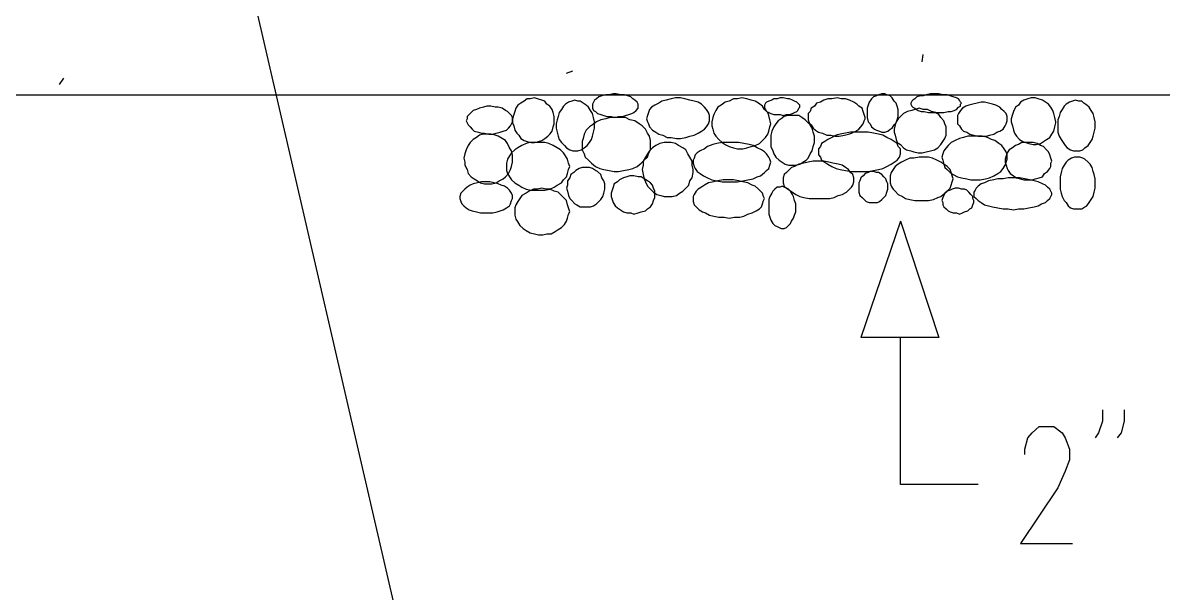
# Model space of a CAD drawing. Header units: metres. Extents: x 13 to 600, y -782 to -15.
# Drawn here: x 273.6 to 339.6, y -461.7 to -428.7 of the extents above; entities that cross this region are included whole.
import ezdxf

# ---------------------------------------------------------------- set-up
doc = ezdxf.new("R2010")
doc.units = ezdxf.units.M

msp = doc.modelspace()

# ---------------------------------------------------------------- linework, layer by layer
for p, q in [((302.04, -492.24), (283.56, -412.32)), ((325.68, -430.92), (325.74, -430.5)), ((305.1, -431.58), (305.46, -431.46)), ((275.76, -432.24), (276, -431.88)), ((224.34, -432.84), (372, -432.84)), ((307.14, -432.9), (306.96, -432.96)), ((307.38, -432.84), (307.14, -432.9)), ((307.56, -432.84), (307.38, -432.84)), ((307.8, -432.78), (307.56, -432.84)), ((307.98, -432.78), (307.8, -432.78)), ((308.22, -432.84), (307.98, -432.78)), ((308.46, -432.84), (308.22, -432.84)), ((308.64, -432.9), (308.46, -432.84)), ((308.82, -432.96), (308.64, -432.9)), ((323.04, -432.9), (322.86, -432.96)), ((323.16, -432.84), (323.04, -432.9)), ((323.34, -432.78), (323.16, -432.84)), ((323.52, -432.78), (323.34, -432.78)), ((323.64, -432.84), (323.52, -432.78)), ((323.82, -432.9), (323.64, -432.84)), ((323.94, -433.02), (323.82, -432.9)), ((325.56, -432.9), (325.38, -432.96)), ((325.74, -432.9), (325.56, -432.9)), ((325.92, -432.84), (325.74, -432.9)), ((326.16, -432.78), (325.92, -432.84)), ((326.4, -432.78), (326.16, -432.78)), ((326.64, -432.78), (326.4, -432.78)), ((326.88, -432.84), (326.64, -432.78)), ((327.12, -432.84), (326.88, -432.84)), ((327.3, -432.9), (327.12, -432.84)), ((327.48, -432.96), (327.3, -432.9)), ((300.3, -433.56), (300.06, -433.62)), ((300.48, -433.5), (300.3, -433.56)), ((300.72, -433.5), (300.48, -433.5)), ((300.96, -433.56), (300.72, -433.5)), ((301.14, -433.56), (300.96, -433.56)), ((301.38, -433.62), (301.14, -433.56)), ((302.28, -433.44), (302.16, -433.62)), ((302.46, -433.32), (302.28, -433.44)), ((302.64, -433.2), (302.46, -433.32)), ((302.82, -433.08), (302.64, -433.2)), ((303, -433.08), (302.82, -433.08)), ((303.24, -433.02), (303, -433.08)), ((303.42, -433.08), (303.24, -433.02)), ((303.66, -433.14), (303.42, -433.08)), ((303.84, -433.2), (303.66, -433.14)), ((303.96, -433.38), (303.84, -433.2)), ((304.14, -433.5), (303.96, -433.38)), ((304.26, -433.68), (304.14, -433.5)), ((304.92, -433.5), (304.8, -433.68)), ((305.04, -433.38), (304.92, -433.5)), ((305.22, -433.26), (305.04, -433.38)), ((305.4, -433.2), (305.22, -433.26)), ((305.58, -433.14), (305.4, -433.2)), ((305.76, -433.2), (305.58, -433.14)), ((305.88, -433.2), (305.76, -433.2)), ((306.06, -433.32), (305.88, -433.2)), ((306.24, -433.44), (306.06, -433.32)), ((306.36, -433.56), (306.24, -433.44)), ((306.48, -433.74), (306.36, -433.56)), ((306.66, -433.26), (306.6, -433.38)), ((306.6, -433.38), (306.6, -433.5)), ((306.6, -433.5), (306.6, -433.62)), ((306.72, -433.14), (306.66, -433.26)), ((306.84, -433.08), (306.72, -433.14)), ((306.96, -432.96), (306.84, -433.08)), ((308.94, -433.08), (308.82, -432.96)), ((309.06, -433.14), (308.94, -433.08)), ((309.18, -433.26), (309.06, -433.14)), ((309.24, -433.38), (309.18, -433.26)), ((309.24, -433.44), (309.24, -433.38)), ((309.24, -433.5), (309.24, -433.44)), ((309.24, -433.62), (309.24, -433.5)), ((310.02, -433.56), (309.9, -433.68)), ((310.2, -433.44), (310.02, -433.56)), ((310.44, -433.32), (310.2, -433.44)), ((310.62, -433.2), (310.44, -433.32)), ((310.86, -433.14), (310.62, -433.2)), ((311.16, -433.08), (310.86, -433.14)), ((311.4, -433.02), (311.16, -433.08)), ((311.7, -433.02), (311.4, -433.02)), ((311.94, -433.08), (311.7, -433.02)), ((312.24, -433.14), (311.94, -433.08)), ((312.48, -433.2), (312.24, -433.14)), ((312.72, -433.26), (312.48, -433.2)), ((312.9, -433.38), (312.72, -433.26)), ((313.08, -433.56), (312.9, -433.38)), ((313.2, -433.68), (313.08, -433.56)), ((313.86, -433.56), (313.74, -433.74)), ((314.04, -433.44), (313.86, -433.56)), ((314.28, -433.26), (314.04, -433.44)), ((314.52, -433.2), (314.28, -433.26)), ((314.76, -433.08), (314.52, -433.2)), ((315, -433.08), (314.76, -433.08)), ((315.24, -433.02), (315, -433.08)), ((315.54, -433.08), (315.24, -433.02)), ((315.78, -433.14), (315.54, -433.08)), ((316.02, -433.2), (315.78, -433.14)), ((316.2, -433.32), (316.02, -433.2)), ((316.44, -433.5), (316.2, -433.32)), ((316.56, -433.68), (316.44, -433.5)), ((316.62, -433.32), (316.56, -433.44)), ((316.56, -433.44), (316.56, -433.5)), ((316.56, -433.5), (316.56, -433.62)), ((316.68, -433.26), (316.62, -433.32)), ((316.8, -433.2), (316.68, -433.26)), ((316.98, -433.14), (316.8, -433.2)), ((317.1, -433.08), (316.98, -433.14)), ((317.28, -433.08), (317.1, -433.08)), ((317.46, -433.02), (317.28, -433.08)), ((317.64, -433.02), (317.46, -433.02)), ((317.88, -433.08), (317.64, -433.02)), ((318, -433.08), (317.88, -433.08)), ((318.18, -433.14), (318, -433.08)), ((318.3, -433.2), (318.18, -433.14)), ((318.42, -433.26), (318.3, -433.2)), ((318.54, -433.38), (318.42, -433.26)), ((318.6, -433.44), (318.54, -433.38)), ((318.54, -433.62), (318.6, -433.56)), ((318.6, -433.5), (318.6, -433.44)), ((318.6, -433.56), (318.6, -433.5)), ((319.44, -433.5), (319.26, -433.62)), ((319.56, -433.32), (319.44, -433.5)), ((319.8, -433.26), (319.56, -433.32)), ((319.98, -433.14), (319.8, -433.26)), ((320.22, -433.08), (319.98, -433.14)), ((320.46, -433.08), (320.22, -433.08)), ((320.76, -433.02), (320.46, -433.08)), ((321, -433.08), (320.76, -433.02)), ((321.24, -433.08), (321, -433.08)), ((321.48, -433.14), (321.24, -433.08)), ((321.72, -433.26), (321.48, -433.14)), ((321.9, -433.38), (321.72, -433.26)), ((322.02, -433.5), (321.9, -433.38)), ((322.2, -433.62), (322.02, -433.5)), ((322.56, -433.44), (322.5, -433.62)), ((322.62, -433.26), (322.56, -433.44)), ((322.74, -433.08), (322.62, -433.26)), ((322.86, -432.96), (322.74, -433.08)), ((324.06, -433.2), (323.94, -433.02)), ((324.18, -433.32), (324.06, -433.2)), ((324.24, -433.5), (324.18, -433.32)), ((324.3, -433.68), (324.24, -433.5)), ((325.08, -433.2), (325.02, -433.32)), ((325.02, -433.32), (325.02, -433.38)), ((325.02, -433.38), (325.08, -433.5)), ((325.14, -433.14), (325.08, -433.2)), ((325.08, -433.5), (325.14, -433.56)), ((325.26, -433.08), (325.14, -433.14)), ((325.14, -433.56), (325.26, -433.62)), ((325.38, -432.96), (325.26, -433.08)), ((327.66, -433.02), (327.48, -432.96)), ((327.78, -433.08), (327.66, -433.02)), ((327.66, -433.68), (327.78, -433.56)), ((327.84, -433.14), (327.78, -433.08)), ((327.78, -433.56), (327.9, -433.5)), ((327.9, -433.26), (327.84, -433.14)), ((327.96, -433.32), (327.9, -433.26)), ((327.9, -433.38), (327.96, -433.32)), ((327.9, -433.5), (327.9, -433.38)), ((328.2, -433.5), (328.02, -433.62)), ((328.38, -433.44), (328.2, -433.5)), ((328.62, -433.38), (328.38, -433.44)), ((328.86, -433.32), (328.62, -433.38)), ((329.1, -433.26), (328.86, -433.32)), ((329.28, -433.26), (329.1, -433.26)), ((329.52, -433.32), (329.28, -433.26)), ((329.76, -433.38), (329.52, -433.32)), ((329.94, -433.44), (329.76, -433.38)), ((330.18, -433.56), (329.94, -433.44)), ((330.3, -433.68), (330.18, -433.56)), ((331.08, -433.56), (330.96, -433.8)), ((331.26, -433.44), (331.08, -433.56)), ((331.38, -433.26), (331.26, -433.44)), ((331.56, -433.14), (331.38, -433.26)), ((331.8, -433.08), (331.56, -433.14)), ((331.98, -433.02), (331.8, -433.08)), ((332.22, -433.02), (331.98, -433.02)), ((332.4, -433.08), (332.22, -433.02)), ((332.64, -433.14), (332.4, -433.08)), ((332.82, -433.26), (332.64, -433.14)), ((333, -433.38), (332.82, -433.26)), ((333.12, -433.56), (333, -433.38)), ((333.24, -433.74), (333.12, -433.56)), ((333.9, -433.5), (333.78, -433.68)), ((334.02, -433.38), (333.9, -433.5)), ((334.2, -433.26), (334.02, -433.38)), ((334.38, -433.2), (334.2, -433.26)), ((334.56, -433.14), (334.38, -433.2)), ((334.74, -433.2), (334.56, -433.14)), ((334.92, -433.2), (334.74, -433.2)), ((335.04, -433.32), (334.92, -433.2)), ((335.22, -433.44), (335.04, -433.32)), ((335.34, -433.56), (335.22, -433.44)), ((335.46, -433.74), (335.34, -433.56)), ((299.34, -434.22), (299.28, -434.34)), ((299.46, -433.98), (299.34, -434.1)), ((299.34, -434.1), (299.34, -434.22)), ((299.58, -433.86), (299.46, -433.98)), ((299.7, -433.74), (299.58, -433.86)), ((299.88, -433.68), (299.7, -433.74)), ((300.06, -433.62), (299.88, -433.68)), ((301.56, -433.74), (301.38, -433.62)), ((301.68, -433.8), (301.56, -433.74)), ((301.8, -433.92), (301.68, -433.8)), ((301.92, -434.04), (301.8, -433.92)), ((301.98, -434.16), (301.92, -434.04)), ((302.04, -433.98), (301.98, -434.22)), ((301.98, -434.34), (301.98, -434.16)), ((301.98, -434.22), (301.98, -434.46)), ((302.1, -433.8), (302.04, -433.98)), ((302.16, -433.62), (302.1, -433.8)), ((304.32, -433.86), (304.26, -433.68)), ((304.38, -434.1), (304.32, -433.86)), ((304.38, -434.34), (304.38, -434.1)), ((304.62, -434.1), (304.56, -434.28)), ((304.68, -433.86), (304.62, -434.1)), ((304.8, -433.68), (304.68, -433.86)), ((306.6, -433.92), (306.48, -433.74)), ((306.6, -433.62), (306.66, -433.74)), ((306.66, -434.16), (306.6, -433.92)), ((306.66, -433.74), (306.78, -433.8)), ((306.72, -434.4), (306.66, -434.16)), ((306.78, -433.8), (306.9, -433.92)), ((306.9, -433.92), (307.08, -433.98)), ((307.08, -433.98), (307.26, -434.04)), ((307.38, -434.22), (307.08, -434.28)), ((307.26, -434.04), (307.44, -434.1)), ((307.62, -434.16), (307.38, -434.22)), ((307.44, -434.1), (307.68, -434.1)), ((307.92, -434.16), (307.62, -434.16)), ((307.68, -434.1), (307.86, -434.16)), ((307.86, -434.16), (308.1, -434.1)), ((308.22, -434.16), (307.92, -434.16)), ((308.1, -434.1), (308.34, -434.1)), ((308.52, -434.16), (308.22, -434.16)), ((308.34, -434.1), (308.52, -434.04)), ((308.52, -434.04), (308.7, -433.98)), ((308.76, -434.28), (308.52, -434.16)), ((308.7, -433.98), (308.88, -433.92)), ((308.88, -433.92), (309, -433.86)), ((309, -433.86), (309.12, -433.74)), ((309.12, -433.74), (309.24, -433.62)), ((309.78, -434.04), (309.72, -434.22)), ((309.72, -434.22), (309.78, -434.4)), ((309.84, -433.86), (309.78, -434.04)), ((309.9, -433.68), (309.84, -433.86)), ((313.32, -433.86), (313.2, -433.68)), ((313.38, -434.04), (313.32, -433.86)), ((313.38, -434.22), (313.38, -434.04)), ((313.38, -434.34), (313.38, -434.22)), ((313.56, -434.16), (313.5, -434.4)), ((313.62, -433.98), (313.56, -434.16)), ((313.74, -433.74), (313.62, -433.98)), ((316.56, -433.62), (316.62, -433.68)), ((316.74, -433.86), (316.56, -433.68)), ((316.62, -433.68), (316.68, -433.8)), ((316.68, -433.8), (316.8, -433.86)), ((316.8, -434.04), (316.74, -433.86)), ((316.8, -433.86), (316.92, -433.92)), ((316.86, -434.28), (316.8, -434.04)), ((316.92, -433.92), (317.1, -433.98)), ((317.1, -433.98), (317.28, -433.98)), ((317.28, -433.98), (317.46, -433.98)), ((317.52, -434.22), (317.34, -434.34)), ((317.46, -433.98), (317.64, -434.04)), ((317.7, -434.1), (317.52, -434.22)), ((317.64, -434.04), (317.82, -433.98)), ((317.88, -434.04), (317.7, -434.1)), ((317.82, -433.98), (318, -433.98)), ((318.12, -434.04), (317.88, -434.04)), ((318, -433.98), (318.18, -433.92)), ((318.3, -434.04), (318.12, -434.04)), ((318.18, -433.92), (318.3, -433.86)), ((318.3, -433.86), (318.42, -433.8)), ((318.54, -434.04), (318.3, -434.04)), ((318.42, -433.8), (318.48, -433.74)), ((318.48, -433.74), (318.54, -433.62)), ((318.72, -434.16), (318.54, -434.04)), ((318.9, -434.28), (318.72, -434.16)), ((319.2, -433.8), (319.08, -433.92)), ((319.08, -433.92), (319.08, -434.1)), ((319.08, -434.1), (319.08, -434.28)), ((319.26, -433.62), (319.2, -433.8)), ((322.26, -433.8), (322.2, -433.62)), ((322.32, -433.98), (322.26, -433.8)), ((322.38, -434.16), (322.32, -433.98)), ((322.32, -434.34), (322.38, -434.22)), ((322.38, -434.22), (322.38, -434.16)), ((322.5, -433.62), (322.5, -433.8)), ((322.5, -433.8), (322.5, -433.98)), ((322.5, -433.98), (322.5, -434.16)), ((322.5, -434.16), (322.56, -434.4)), ((324.3, -434.22), (324.18, -434.4)), ((324.24, -434.28), (324.3, -434.1)), ((324.3, -433.92), (324.3, -433.68)), ((324.3, -434.1), (324.3, -433.92)), ((324.48, -434.04), (324.3, -434.22)), ((324.6, -433.92), (324.48, -434.04)), ((324.84, -433.8), (324.6, -433.92)), ((325.08, -433.74), (324.84, -433.8)), ((325.26, -433.68), (325.08, -433.74)), ((325.5, -433.62), (325.26, -433.68)), ((325.26, -433.62), (325.44, -433.74)), ((325.44, -433.74), (325.62, -433.8)), ((325.74, -433.68), (325.5, -433.62)), ((325.62, -433.8), (325.8, -433.8)), ((325.98, -433.68), (325.74, -433.68)), ((325.8, -433.8), (326.04, -433.86)), ((326.22, -433.8), (325.98, -433.68)), ((326.04, -433.86), (326.22, -433.86)), ((326.46, -433.86), (326.22, -433.8)), ((326.22, -433.86), (326.46, -433.86)), ((326.64, -433.98), (326.46, -433.86)), ((326.46, -433.86), (326.7, -433.86)), ((326.76, -434.16), (326.64, -433.98)), ((326.7, -433.86), (326.94, -433.86)), ((326.94, -434.34), (326.76, -434.16)), ((326.94, -433.86), (327.18, -433.8)), ((327.18, -433.8), (327.36, -433.8)), ((327.36, -433.8), (327.54, -433.74)), ((327.54, -433.74), (327.66, -433.68)), ((327.78, -433.92), (327.72, -434.04)), ((327.72, -434.04), (327.72, -434.22)), ((327.72, -434.22), (327.72, -434.34)), ((327.9, -433.74), (327.78, -433.92)), ((328.02, -433.62), (327.9, -433.74)), ((330.42, -433.8), (330.3, -433.68)), ((330.54, -433.92), (330.42, -433.8)), ((330.6, -434.1), (330.54, -433.92)), ((330.6, -434.28), (330.6, -434.1)), ((330.9, -433.98), (330.84, -434.22)), ((330.84, -434.22), (330.84, -434.4)), ((330.96, -433.8), (330.9, -433.98)), ((333.3, -433.92), (333.24, -433.74)), ((333.36, -434.16), (333.3, -433.92)), ((333.42, -434.4), (333.36, -434.16)), ((333.6, -434.1), (333.54, -434.28)), ((333.66, -433.86), (333.6, -434.1)), ((333.78, -433.68), (333.66, -433.86)), ((335.58, -433.92), (335.46, -433.74)), ((335.64, -434.16), (335.58, -433.92)), ((335.7, -434.4), (335.64, -434.16)), ((299.28, -434.34), (299.34, -434.46)), ((299.34, -434.46), (299.4, -434.58)), ((299.4, -434.58), (299.52, -434.7)), ((299.52, -434.7), (299.64, -434.82)), ((299.64, -434.82), (299.76, -434.94)), ((301.44, -434.94), (301.62, -434.88)), ((301.62, -434.88), (301.74, -434.76)), ((301.74, -434.76), (301.86, -434.64)), ((301.86, -434.64), (301.92, -434.52)), ((301.92, -434.52), (301.98, -434.4)), ((301.98, -434.4), (301.98, -434.34)), ((301.98, -434.46), (302.04, -434.64)), ((302.04, -434.64), (302.1, -434.88)), ((302.1, -434.88), (302.22, -435.06)), ((304.26, -434.94), (304.32, -434.7)), ((304.32, -434.7), (304.38, -434.52)), ((304.38, -434.52), (304.38, -434.34)), ((304.56, -434.28), (304.5, -434.52)), ((304.5, -434.52), (304.5, -434.76)), ((304.5, -434.76), (304.56, -435)), ((306.24, -434.88), (306.12, -435.12)), ((306.42, -434.7), (306.24, -434.88)), ((306.6, -434.58), (306.42, -434.7)), ((306.84, -434.4), (306.6, -434.58)), ((306.66, -435), (306.72, -434.76)), ((306.72, -434.64), (306.72, -434.4)), ((306.72, -434.76), (306.72, -434.64)), ((307.08, -434.28), (306.84, -434.4)), ((309.06, -434.34), (308.76, -434.28)), ((309.3, -434.52), (309.06, -434.34)), ((309.48, -434.64), (309.3, -434.52)), ((309.66, -434.82), (309.48, -434.64)), ((309.78, -435.06), (309.66, -434.82)), ((309.78, -434.4), (309.84, -434.52)), ((309.84, -434.52), (309.9, -434.7)), ((309.9, -434.7), (310.08, -434.88)), ((310.08, -434.88), (310.26, -435)), ((312.9, -434.94), (313.08, -434.82)), ((313.08, -434.82), (313.2, -434.7)), ((313.2, -434.7), (313.32, -434.52)), ((313.32, -434.52), (313.38, -434.34)), ((313.5, -434.4), (313.5, -434.64)), ((313.5, -434.64), (313.56, -434.82)), ((313.56, -434.82), (313.62, -435.06)), ((316.8, -434.94), (316.86, -434.7)), ((316.92, -434.52), (316.86, -434.28)), ((316.86, -434.7), (316.92, -434.52)), ((317.1, -434.7), (316.98, -434.94)), ((317.22, -434.52), (317.1, -434.7)), ((317.34, -434.34), (317.22, -434.52)), ((319.02, -434.4), (318.9, -434.28)), ((319.2, -434.58), (319.02, -434.4)), ((319.08, -434.28), (319.14, -434.46)), ((319.14, -434.46), (319.26, -434.58)), ((319.32, -434.76), (319.2, -434.58)), ((319.26, -434.58), (319.38, -434.76)), ((319.38, -435), (319.32, -434.76)), ((319.38, -434.76), (319.5, -434.88)), ((319.5, -434.88), (319.68, -435)), ((321.84, -434.94), (322.02, -434.82)), ((322.02, -434.82), (322.14, -434.7)), ((322.14, -434.7), (322.26, -434.52)), ((322.26, -434.52), (322.32, -434.34)), ((322.56, -434.4), (322.68, -434.52)), ((322.68, -434.52), (322.74, -434.7)), ((322.74, -434.7), (322.92, -434.82)), ((322.92, -434.82), (323.04, -434.88)), ((323.04, -434.88), (323.22, -434.94)), ((323.7, -434.94), (323.82, -434.82)), ((323.82, -434.82), (323.94, -434.76)), ((323.94, -434.76), (324.06, -434.58)), ((324.06, -434.58), (324.18, -434.46)), ((324.12, -434.58), (324.06, -434.82)), ((324.06, -434.82), (324.06, -435)), ((324.18, -434.4), (324.12, -434.58)), ((324.18, -434.46), (324.24, -434.28)), ((327, -434.52), (326.94, -434.34)), ((327.06, -434.7), (327, -434.52)), ((327.06, -434.94), (327.06, -434.7)), ((327.72, -434.34), (327.72, -434.52)), ((327.72, -434.52), (327.84, -434.64)), ((327.84, -434.64), (327.96, -434.82)), ((327.96, -434.82), (328.08, -434.94)), ((330.18, -434.94), (330.36, -434.82)), ((330.36, -434.82), (330.48, -434.64)), ((330.48, -434.64), (330.54, -434.52)), ((330.54, -434.52), (330.6, -434.34)), ((330.6, -434.34), (330.6, -434.28)), ((330.84, -434.4), (330.9, -434.64)), ((330.9, -434.64), (330.96, -434.88)), ((330.96, -434.88), (331.02, -435.06)), ((333.3, -434.94), (333.36, -434.7)), ((333.36, -434.7), (333.42, -434.46)), ((333.42, -434.46), (333.42, -434.4)), ((333.54, -434.28), (333.54, -434.52)), ((333.54, -434.52), (333.54, -434.76)), ((333.54, -434.76), (333.54, -435)), ((335.64, -435), (335.7, -434.76)), ((335.7, -434.64), (335.7, -434.4)), ((335.7, -434.76), (335.7, -434.64)), ((299.7, -435.42), (299.52, -435.6)), ((299.88, -435.3), (299.7, -435.42)), ((299.76, -434.94), (300, -435)), ((300.06, -435.18), (299.88, -435.3)), ((300, -435), (300.18, -435.06)), ((300.3, -435.12), (300.06, -435.18)), ((300.18, -435.06), (300.36, -435.06)), ((300.48, -435.12), (300.3, -435.12)), ((300.36, -435.06), (300.6, -435.12)), ((300.72, -435.12), (300.48, -435.12)), ((300.6, -435.12), (300.84, -435.12)), ((300.96, -435.18), (300.72, -435.12)), ((300.84, -435.12), (301.02, -435.06)), ((301.14, -435.24), (300.96, -435.18)), ((301.02, -435.06), (301.26, -435)), ((301.38, -435.36), (301.14, -435.24)), ((301.26, -435), (301.44, -434.94)), ((301.56, -435.48), (301.38, -435.36)), ((301.68, -435.66), (301.56, -435.48)), ((302.22, -435.06), (302.34, -435.18)), ((302.34, -435.18), (302.46, -435.36)), ((302.46, -435.36), (302.64, -435.48)), ((302.64, -435.48), (302.82, -435.54)), ((302.82, -435.54), (303.06, -435.6)), ((303.24, -435.6), (303.48, -435.54)), ((303.48, -435.54), (303.66, -435.48)), ((303.66, -435.48), (303.84, -435.36)), ((303.84, -435.36), (304.02, -435.24)), ((304.02, -435.24), (304.14, -435.12)), ((304.14, -435.12), (304.26, -434.94)), ((304.56, -435), (304.62, -435.24)), ((304.62, -435.24), (304.68, -435.42)), ((304.68, -435.42), (304.8, -435.6)), ((306.06, -435.36), (306, -435.54)), ((306, -435.54), (306, -435.78)), ((306.12, -435.12), (306.06, -435.36)), ((306.42, -435.6), (306.54, -435.42)), ((306.54, -435.42), (306.6, -435.24)), ((306.6, -435.24), (306.66, -435)), ((309.9, -435.24), (309.78, -435.06)), ((309.96, -435.48), (309.9, -435.24)), ((309.96, -435.72), (309.96, -435.48)), ((310.26, -435), (310.44, -435.12)), ((310.44, -435.12), (310.68, -435.18)), ((310.68, -435.18), (310.92, -435.3)), ((310.92, -435.3), (311.16, -435.3)), ((311.16, -435.3), (311.46, -435.36)), ((311.46, -435.36), (311.7, -435.36)), ((311.7, -435.36), (312, -435.3)), ((312, -435.3), (312.24, -435.24)), ((312.24, -435.24), (312.48, -435.18)), ((312.48, -435.18), (312.72, -435.06)), ((312.72, -435.06), (312.9, -434.94)), ((313.62, -435.06), (313.74, -435.24)), ((313.74, -435.24), (313.92, -435.42)), ((313.92, -435.42), (314.1, -435.6)), ((316.26, -435.66), (316.44, -435.48)), ((316.44, -435.48), (316.62, -435.3)), ((316.62, -435.3), (316.74, -435.12)), ((316.74, -435.12), (316.8, -434.94)), ((316.98, -434.94), (316.92, -435.18)), ((316.92, -435.18), (316.92, -435.36)), ((316.92, -435.36), (316.92, -435.6)), ((319.44, -435.24), (319.38, -435)), ((319.44, -435.48), (319.44, -435.24)), ((319.44, -435.6), (319.44, -435.48)), ((319.68, -435), (319.92, -435.06)), ((320.04, -435.54), (319.86, -435.66)), ((319.92, -435.06), (320.16, -435.18)), ((320.22, -435.42), (320.04, -435.54)), ((320.16, -435.18), (320.4, -435.18)), ((320.46, -435.3), (320.22, -435.42)), ((320.4, -435.18), (320.64, -435.24)), ((320.7, -435.18), (320.46, -435.3)), ((320.64, -435.24), (320.88, -435.24)), ((320.94, -435.12), (320.7, -435.18)), ((320.88, -435.24), (321.18, -435.18)), ((321.24, -435.06), (320.94, -435.12)), ((321.18, -435.18), (321.42, -435.12)), ((321.54, -435), (321.24, -435.06)), ((321.42, -435.12), (321.6, -435.06)), ((321.9, -435), (321.54, -435)), ((321.6, -435.06), (321.84, -434.94)), ((322.2, -435), (321.9, -435)), ((322.56, -435), (322.2, -435)), ((322.86, -435.06), (322.56, -435)), ((323.16, -435.12), (322.86, -435.06)), ((323.4, -435.18), (323.16, -435.12)), ((323.22, -434.94), (323.34, -435)), ((323.34, -435), (323.52, -435)), ((323.64, -435.3), (323.4, -435.18)), ((323.52, -435), (323.7, -434.94)), ((323.88, -435.42), (323.64, -435.3)), ((324.06, -435.54), (323.88, -435.42)), ((324.06, -435), (324.12, -435.18)), ((324.24, -435.66), (324.06, -435.54)), ((324.12, -435.18), (324.18, -435.42)), ((324.18, -435.42), (324.24, -435.6)), ((326.76, -435.72), (326.88, -435.54)), ((326.88, -435.54), (327, -435.36)), ((327, -435.36), (327.06, -435.18)), ((327.06, -435), (327.06, -434.94)), ((327.06, -435.18), (327.06, -435)), ((327.6, -435.48), (327.36, -435.6)), ((327.84, -435.36), (327.6, -435.48)), ((328.08, -435.3), (327.84, -435.36)), ((328.08, -434.94), (328.26, -435)), ((328.32, -435.24), (328.08, -435.3)), ((328.26, -435), (328.44, -435.12)), ((328.62, -435.24), (328.32, -435.24)), ((328.44, -435.12), (328.68, -435.18)), ((328.92, -435.24), (328.62, -435.24)), ((328.68, -435.18), (328.92, -435.24)), ((329.16, -435.24), (328.92, -435.24)), ((328.92, -435.24), (329.16, -435.24)), ((329.46, -435.3), (329.16, -435.24)), ((329.16, -435.24), (329.4, -435.24)), ((329.4, -435.24), (329.58, -435.18)), ((329.7, -435.42), (329.46, -435.3)), ((329.58, -435.18), (329.82, -435.12)), ((329.88, -435.48), (329.7, -435.42)), ((329.82, -435.12), (330, -435)), ((330.12, -435.66), (329.88, -435.48)), ((330, -435), (330.18, -434.94)), ((331.02, -435.06), (331.14, -435.24)), ((331.14, -435.24), (331.32, -435.42)), ((331.32, -435.42), (331.5, -435.54)), ((331.5, -435.54), (331.68, -435.6)), ((332.52, -435.66), (332.7, -435.54)), ((332.7, -435.54), (332.88, -435.42)), ((332.88, -435.42), (333.06, -435.3)), ((333.06, -435.3), (333.18, -435.12)), ((333.18, -435.12), (333.3, -434.94)), ((333.54, -435), (333.6, -435.24)), ((333.6, -435.24), (333.72, -435.42)), ((333.72, -435.42), (333.84, -435.6)), ((335.4, -435.6), (335.52, -435.42)), ((335.52, -435.42), (335.58, -435.24)), ((335.58, -435.24), (335.64, -435)), ((299.28, -436.02), (299.22, -436.26)), ((299.4, -435.78), (299.28, -436.02)), ((299.52, -435.6), (299.4, -435.78)), ((301.8, -435.9), (301.68, -435.66)), ((301.92, -436.08), (301.8, -435.9)), ((301.92, -436.2), (301.8, -436.38)), ((302.1, -436.02), (301.92, -436.2)), ((301.98, -436.32), (301.92, -436.08)), ((302.28, -435.9), (302.1, -436.02)), ((302.52, -435.78), (302.28, -435.9)), ((302.76, -435.66), (302.52, -435.78)), ((303, -435.6), (302.76, -435.66)), ((303.3, -435.6), (303, -435.6)), ((303.06, -435.6), (303.24, -435.6)), ((303.54, -435.6), (303.3, -435.6)), ((303.84, -435.6), (303.54, -435.6)), ((304.08, -435.66), (303.84, -435.6)), ((304.32, -435.78), (304.08, -435.66)), ((304.56, -435.9), (304.32, -435.78)), ((304.74, -436.02), (304.56, -435.9)), ((304.92, -436.2), (304.74, -436.02)), ((304.8, -435.6), (304.98, -435.78)), ((305.04, -436.38), (304.92, -436.2)), ((304.98, -435.78), (305.1, -435.9)), ((305.1, -435.9), (305.28, -436.02)), ((305.28, -436.02), (305.46, -436.08)), ((305.46, -436.08), (305.64, -436.08)), ((305.64, -436.08), (305.76, -436.08)), ((305.76, -436.08), (305.94, -436.02)), ((305.94, -436.02), (306.12, -435.9)), ((306, -435.78), (306, -436.02)), ((306, -436.02), (306.12, -436.26)), ((306.12, -435.9), (306.3, -435.78)), ((306.3, -435.78), (306.42, -435.6)), ((309.9, -436.08), (309.78, -436.26)), ((309.84, -436.26), (309.96, -436.02)), ((310.08, -435.9), (309.9, -436.08)), ((309.96, -435.78), (309.96, -435.72)), ((309.96, -436.02), (309.96, -435.78)), ((310.26, -435.78), (310.08, -435.9)), ((310.5, -435.66), (310.26, -435.78)), ((310.74, -435.6), (310.5, -435.66)), ((310.92, -435.6), (310.74, -435.6)), ((311.16, -435.6), (310.92, -435.6)), ((311.4, -435.66), (311.16, -435.6)), ((311.58, -435.78), (311.4, -435.66)), ((311.82, -435.9), (311.58, -435.78)), ((312, -436.02), (311.82, -435.9)), ((312.12, -436.26), (312, -436.02)), ((312.66, -436.2), (312.54, -436.32)), ((312.84, -436.08), (312.66, -436.2)), ((313.08, -435.96), (312.84, -436.08)), ((313.26, -435.84), (313.08, -435.96)), ((313.56, -435.72), (313.26, -435.84)), ((313.8, -435.66), (313.56, -435.72)), ((314.1, -435.6), (313.8, -435.66)), ((314.46, -435.6), (314.1, -435.6)), ((314.1, -435.6), (314.28, -435.72)), ((314.28, -435.72), (314.52, -435.84)), ((314.76, -435.6), (314.46, -435.6)), ((314.52, -435.84), (314.76, -435.9)), ((315.06, -435.6), (314.76, -435.6)), ((314.76, -435.9), (315, -435.96)), ((315, -435.96), (315.3, -435.96)), ((315.36, -435.66), (315.06, -435.6)), ((315.3, -435.96), (315.54, -435.9)), ((315.66, -435.72), (315.36, -435.66)), ((315.54, -435.9), (315.78, -435.84)), ((315.9, -435.78), (315.66, -435.72)), ((315.78, -435.84), (316.02, -435.78)), ((316.14, -435.9), (315.9, -435.78)), ((316.02, -435.78), (316.26, -435.66)), ((316.38, -436.02), (316.14, -435.9)), ((316.56, -436.14), (316.38, -436.02)), ((316.68, -436.26), (316.56, -436.14)), ((316.92, -435.6), (316.92, -435.84)), ((316.92, -435.84), (317.04, -436.08)), ((317.04, -436.08), (317.1, -436.26)), ((319.2, -436.26), (319.32, -436.08)), ((319.32, -436.08), (319.38, -435.84)), ((319.38, -435.84), (319.44, -435.6)), ((319.8, -435.84), (319.68, -435.96)), ((319.68, -435.96), (319.68, -436.14)), ((319.68, -436.14), (319.68, -436.32)), ((319.86, -435.66), (319.8, -435.84)), ((324.24, -435.6), (324.42, -435.72)), ((324.3, -435.84), (324.24, -435.66)), ((324.42, -435.96), (324.3, -435.84)), ((324.42, -435.72), (324.6, -435.9)), ((324.42, -436.14), (324.42, -435.96)), ((324.42, -436.26), (324.42, -436.14)), ((324.6, -435.9), (324.78, -436.02)), ((324.78, -436.02), (325.02, -436.08)), ((325.02, -436.08), (325.2, -436.14)), ((325.2, -436.14), (325.44, -436.2)), ((325.44, -436.2), (325.68, -436.2)), ((325.68, -436.2), (325.92, -436.14)), ((325.92, -436.14), (326.16, -436.08)), ((326.16, -436.08), (326.4, -436.02)), ((326.4, -436.02), (326.58, -435.9)), ((326.58, -435.9), (326.76, -435.72)), ((326.94, -436.08), (326.88, -436.26)), ((327.06, -435.9), (326.94, -436.08)), ((327.18, -435.78), (327.06, -435.9)), ((327.36, -435.6), (327.18, -435.78)), ((330.3, -435.78), (330.12, -435.66)), ((330.42, -435.96), (330.3, -435.78)), ((330.54, -436.14), (330.42, -435.96)), ((330.6, -436.32), (330.54, -436.14)), ((330.6, -436.2), (330.54, -436.38)), ((330.72, -436.02), (330.6, -436.2)), ((330.9, -435.9), (330.72, -436.02)), ((331.08, -435.78), (330.9, -435.9)), ((331.26, -435.72), (331.08, -435.78)), ((331.44, -435.6), (331.26, -435.72)), ((331.68, -435.6), (331.44, -435.6)), ((331.68, -435.6), (331.86, -435.66)), ((331.92, -435.6), (331.68, -435.6)), ((331.86, -435.66), (332.1, -435.72)), ((332.1, -435.6), (331.92, -435.6)), ((332.34, -435.66), (332.1, -435.6)), ((332.1, -435.72), (332.28, -435.72)), ((332.28, -435.72), (332.52, -435.66)), ((332.52, -435.78), (332.34, -435.66)), ((332.7, -435.84), (332.52, -435.78)), ((332.88, -436.02), (332.7, -435.84)), ((333, -436.14), (332.88, -436.02)), ((333.06, -436.32), (333, -436.14)), ((333.84, -435.6), (333.96, -435.78)), ((333.96, -435.78), (334.08, -435.9)), ((334.08, -435.9), (334.26, -436.02)), ((334.26, -436.02), (334.44, -436.08)), ((334.44, -436.08), (334.62, -436.08)), ((334.62, -436.08), (334.8, -436.08)), ((334.8, -436.08), (334.98, -436.02)), ((334.98, -436.02), (335.1, -435.9)), ((335.1, -435.9), (335.28, -435.78)), ((335.28, -435.78), (335.4, -435.6)), ((299.22, -436.26), (299.16, -436.5)), ((299.16, -436.5), (299.22, -436.74)), ((299.22, -436.74), (299.22, -436.92)), ((301.68, -436.56), (301.62, -436.8)), ((301.62, -436.8), (301.62, -436.98)), ((301.8, -436.38), (301.68, -436.56)), ((301.92, -436.98), (301.98, -436.74)), ((301.98, -436.56), (301.98, -436.32)), ((301.98, -436.74), (301.98, -436.56)), ((305.16, -436.56), (305.04, -436.38)), ((305.22, -436.8), (305.16, -436.56)), ((305.28, -436.98), (305.22, -436.8)), ((306.12, -436.26), (306.18, -436.44)), ((306.18, -436.44), (306.36, -436.62)), ((306.36, -436.62), (306.54, -436.8)), ((306.54, -436.8), (306.78, -436.98)), ((309.18, -436.98), (309.42, -436.8)), ((309.42, -436.8), (309.6, -436.62)), ((309.66, -436.44), (309.54, -436.68)), ((309.54, -436.68), (309.54, -436.92)), ((309.6, -436.62), (309.78, -436.44)), ((309.78, -436.26), (309.66, -436.44)), ((309.78, -436.44), (309.84, -436.26)), ((312.24, -436.44), (312.12, -436.26)), ((312.36, -436.68), (312.24, -436.44)), ((312.36, -436.92), (312.36, -436.68)), ((312.48, -436.5), (312.42, -436.62)), ((312.42, -436.62), (312.42, -436.8)), ((312.42, -436.8), (312.48, -436.98)), ((312.54, -436.32), (312.48, -436.5)), ((316.8, -436.44), (316.68, -436.26)), ((316.86, -436.56), (316.8, -436.44)), ((316.92, -436.74), (316.86, -436.56)), ((316.86, -436.92), (316.92, -436.74)), ((317.1, -436.26), (317.22, -436.44)), ((317.22, -436.44), (317.4, -436.62)), ((317.4, -436.62), (317.58, -436.74)), ((317.58, -436.74), (317.76, -436.86)), ((317.76, -436.86), (317.94, -436.92)), ((318.54, -436.86), (318.3, -436.98)), ((318.36, -436.92), (318.6, -436.86)), ((318.84, -436.8), (318.54, -436.86)), ((318.6, -436.86), (318.78, -436.74)), ((318.78, -436.74), (318.96, -436.62)), ((319.08, -436.74), (318.84, -436.8)), ((318.96, -436.62), (319.08, -436.5)), ((319.08, -436.5), (319.2, -436.26)), ((319.38, -436.68), (319.08, -436.74)), ((319.68, -436.68), (319.38, -436.68)), ((319.68, -436.32), (319.8, -436.44)), ((319.98, -436.68), (319.68, -436.68)), ((319.8, -436.44), (319.86, -436.62)), ((319.86, -436.62), (320.04, -436.74)), ((320.28, -436.74), (319.98, -436.68)), ((320.04, -436.74), (320.22, -436.86)), ((320.22, -436.86), (320.46, -436.98)), ((320.52, -436.8), (320.28, -436.74)), ((320.82, -436.86), (320.52, -436.8)), ((321.06, -436.92), (320.82, -436.86)), ((323.64, -436.98), (323.88, -436.86)), ((323.88, -436.86), (324.06, -436.74)), ((324.06, -436.74), (324.24, -436.62)), ((324.3, -436.86), (324.12, -436.98)), ((324.24, -436.62), (324.36, -436.44)), ((324.48, -436.74), (324.3, -436.86)), ((324.36, -436.44), (324.42, -436.26)), ((324.72, -436.62), (324.48, -436.74)), ((324.96, -436.5), (324.72, -436.62)), ((325.2, -436.5), (324.96, -436.5)), ((325.5, -436.44), (325.2, -436.5)), ((325.74, -436.44), (325.5, -436.44)), ((326.04, -436.44), (325.74, -436.44)), ((326.28, -436.5), (326.04, -436.44)), ((326.52, -436.62), (326.28, -436.5)), ((326.76, -436.74), (326.52, -436.62)), ((326.94, -436.86), (326.76, -436.74)), ((326.88, -436.26), (326.82, -436.44)), ((326.82, -436.44), (326.88, -436.62)), ((326.88, -436.62), (326.94, -436.86)), ((326.94, -436.86), (327, -437.04)), ((327.12, -436.98), (326.94, -436.86)), ((330.54, -436.38), (330.48, -436.56)), ((330.48, -436.56), (330.48, -436.74)), ((330.48, -436.92), (330.54, -436.74)), ((330.48, -436.74), (330.54, -436.92)), ((330.54, -436.74), (330.6, -436.56)), ((330.6, -436.5), (330.6, -436.32)), ((330.6, -436.56), (330.6, -436.5)), ((333.12, -436.5), (333.06, -436.32)), ((333.18, -436.68), (333.12, -436.5)), ((333.12, -436.8), (333.18, -436.68)), ((333.12, -436.98), (333.12, -436.8)), ((334.02, -436.74), (333.9, -436.92)), ((334.14, -436.62), (334.02, -436.74)), ((334.32, -436.5), (334.14, -436.62)), ((334.5, -436.44), (334.32, -436.5)), ((334.62, -436.44), (334.5, -436.44)), ((334.8, -436.44), (334.62, -436.44)), ((334.98, -436.5), (334.8, -436.44)), ((335.1, -436.56), (334.98, -436.5)), ((335.28, -436.74), (335.1, -436.56)), ((335.4, -436.86), (335.28, -436.74)), ((335.52, -437.04), (335.4, -436.86)), ((299.22, -436.92), (299.34, -437.16)), ((299.34, -437.16), (299.4, -437.4)), ((299.4, -437.4), (299.58, -437.58)), ((301.56, -437.58), (301.74, -437.4)), ((301.62, -436.98), (301.62, -437.22)), ((301.62, -437.22), (301.68, -437.4)), ((301.68, -437.4), (301.8, -437.58)), ((301.74, -437.4), (301.86, -437.16)), ((301.86, -437.16), (301.92, -436.98)), ((305.1, -437.58), (305.16, -437.4)), ((305.16, -437.4), (305.22, -437.16)), ((305.22, -437.16), (305.28, -436.98)), ((305.34, -437.46), (305.28, -437.64)), ((305.52, -437.34), (305.34, -437.46)), ((305.64, -437.22), (305.52, -437.34)), ((305.82, -437.1), (305.64, -437.22)), ((306, -437.04), (305.82, -437.1)), ((306.18, -437.04), (306, -437.04)), ((306.42, -437.04), (306.18, -437.04)), ((306.6, -437.1), (306.42, -437.04)), ((306.78, -437.22), (306.6, -437.1)), ((306.78, -436.98), (307.02, -437.1)), ((306.9, -437.28), (306.78, -437.22)), ((307.08, -437.46), (306.9, -437.28)), ((307.02, -437.1), (307.26, -437.16)), ((307.14, -437.64), (307.08, -437.46)), ((307.26, -437.16), (307.56, -437.22)), ((307.56, -437.22), (307.86, -437.28)), ((307.86, -437.28), (308.1, -437.28)), ((308.1, -437.28), (308.4, -437.22)), ((308.4, -437.22), (308.7, -437.16)), ((308.76, -437.52), (308.58, -437.58)), ((308.7, -437.16), (308.94, -437.1)), ((309, -437.52), (308.76, -437.52)), ((308.94, -437.1), (309.18, -436.98)), ((309.24, -437.58), (309, -437.52)), ((309.54, -436.92), (309.48, -437.16)), ((309.48, -437.16), (309.54, -437.46)), ((309.54, -437.46), (309.6, -437.7)), ((312.42, -437.16), (312.36, -436.92)), ((312.36, -437.64), (312.42, -437.34)), ((312.42, -437.34), (312.42, -437.16)), ((312.48, -436.98), (312.54, -437.1)), ((312.54, -437.1), (312.66, -437.28)), ((312.66, -437.28), (312.84, -437.4)), ((312.84, -437.4), (313.02, -437.52)), ((313.02, -437.52), (313.26, -437.64)), ((316.14, -437.58), (316.32, -437.52)), ((316.32, -437.52), (316.56, -437.34)), ((316.56, -437.34), (316.68, -437.22)), ((316.68, -437.22), (316.8, -437.1)), ((316.8, -437.1), (316.86, -436.92)), ((317.7, -437.46), (317.64, -437.64)), ((317.82, -437.34), (317.7, -437.46)), ((317.94, -437.22), (317.82, -437.34)), ((317.94, -436.92), (318.18, -436.92)), ((318.12, -437.04), (317.94, -437.22)), ((318.3, -436.98), (318.12, -437.04)), ((318.18, -436.92), (318.36, -436.92)), ((320.46, -436.98), (320.7, -437.1)), ((320.7, -437.1), (320.94, -437.16)), ((320.94, -437.16), (321.24, -437.22)), ((321.24, -437.04), (321.06, -436.92)), ((321.42, -437.16), (321.24, -437.04)), ((321.24, -437.22), (321.6, -437.28)), ((321.54, -437.34), (321.42, -437.16)), ((321.66, -437.46), (321.54, -437.34)), ((321.6, -437.28), (321.9, -437.28)), ((321.72, -437.64), (321.66, -437.46)), ((321.9, -437.28), (322.2, -437.28)), ((322.26, -437.52), (322.14, -437.64)), ((322.2, -437.28), (322.56, -437.28)), ((322.38, -437.4), (322.26, -437.52)), ((322.56, -437.34), (322.38, -437.4)), ((322.56, -437.28), (322.86, -437.22)), ((322.68, -437.28), (322.56, -437.34)), ((322.86, -437.28), (322.68, -437.28)), ((322.86, -437.22), (323.16, -437.16)), ((323.04, -437.34), (322.86, -437.28)), ((323.16, -437.34), (323.04, -437.34)), ((323.16, -437.16), (323.4, -437.1)), ((323.34, -437.46), (323.16, -437.34)), ((323.46, -437.58), (323.34, -437.46)), ((323.4, -437.1), (323.64, -436.98)), ((323.88, -437.34), (323.82, -437.52)), ((323.82, -437.52), (323.82, -437.7)), ((324, -437.16), (323.88, -437.34)), ((324.12, -436.98), (324, -437.16)), ((327, -437.04), (327.12, -437.16)), ((327.3, -437.16), (327.12, -436.98)), ((327.12, -437.16), (327.3, -437.34)), ((327.36, -437.34), (327.3, -437.16)), ((327.3, -437.34), (327.48, -437.46)), ((327.42, -437.52), (327.36, -437.34)), ((327.48, -437.7), (327.42, -437.52)), ((327.48, -437.46), (327.72, -437.58)), ((329.58, -437.64), (329.82, -437.52)), ((329.82, -437.52), (330.06, -437.4)), ((330.06, -437.4), (330.24, -437.28)), ((330.24, -437.28), (330.36, -437.1)), ((330.36, -437.1), (330.48, -436.92)), ((330.54, -436.92), (330.6, -437.1)), ((330.6, -437.1), (330.66, -437.22)), ((330.66, -437.22), (330.78, -437.4)), ((330.78, -437.4), (330.96, -437.52)), ((330.96, -437.52), (331.14, -437.64)), ((332.64, -437.58), (332.76, -437.4)), ((332.76, -437.4), (332.94, -437.28)), ((332.94, -437.28), (333.06, -437.1)), ((333.06, -437.1), (333.12, -436.98)), ((333.72, -437.34), (333.66, -437.58)), ((333.78, -437.1), (333.72, -437.34)), ((333.9, -436.92), (333.78, -437.1)), ((335.58, -437.28), (335.52, -437.04)), ((335.64, -437.46), (335.58, -437.28)), ((335.7, -437.7), (335.64, -437.46)), ((299.34, -438.18), (299.22, -438.3)), ((299.52, -438.06), (299.34, -438.18)), ((299.7, -438), (299.52, -438.06)), ((299.58, -437.58), (299.76, -437.7)), ((299.94, -437.94), (299.7, -438)), ((299.76, -437.7), (299.94, -437.82)), ((299.94, -437.82), (300.12, -437.94)), ((300.18, -437.88), (299.94, -437.94)), ((300.12, -437.94), (300.36, -438)), ((300.42, -437.88), (300.18, -437.88)), ((300.36, -438), (300.6, -438)), ((300.66, -437.88), (300.42, -437.88)), ((300.6, -438), (300.78, -438)), ((300.9, -437.94), (300.66, -437.88)), ((300.78, -438), (301.02, -437.94)), ((301.14, -438), (300.9, -437.94)), ((301.02, -437.94), (301.2, -437.82)), ((301.32, -438.06), (301.14, -438)), ((301.2, -437.82), (301.44, -437.7)), ((301.5, -438.12), (301.32, -438.06)), ((301.44, -437.7), (301.56, -437.58)), ((301.68, -438.24), (301.5, -438.12)), ((301.8, -437.58), (301.92, -437.76)), ((301.92, -437.76), (302.1, -437.94)), ((302.1, -437.94), (302.34, -438.06)), ((302.34, -438.06), (302.52, -438.18)), ((302.52, -438.18), (302.76, -438.3)), ((304.14, -438.3), (304.38, -438.18)), ((304.38, -438.18), (304.56, -438.06)), ((304.56, -438.06), (304.8, -437.94)), ((304.8, -437.94), (304.92, -437.76)), ((304.92, -437.76), (305.1, -437.58)), ((305.16, -438.06), (305.1, -438.24)), ((305.28, -437.64), (305.16, -437.82)), ((305.16, -437.82), (305.16, -438.06)), ((307.26, -437.82), (307.14, -437.64)), ((307.32, -438), (307.26, -437.82)), ((307.32, -438.18), (307.32, -438)), ((307.32, -438.3), (307.32, -438.18)), ((307.8, -438.18), (307.74, -438.36)), ((307.86, -438), (307.8, -438.18)), ((308.04, -437.88), (307.86, -438)), ((308.16, -437.76), (308.04, -437.88)), ((308.4, -437.64), (308.16, -437.76)), ((308.58, -437.58), (308.4, -437.64)), ((309.42, -437.58), (309.24, -437.58)), ((309.6, -437.7), (309.42, -437.58)), ((309.6, -437.7), (309.66, -437.88)), ((309.78, -437.82), (309.6, -437.7)), ((309.66, -437.88), (309.78, -438.12)), ((309.96, -437.94), (309.78, -437.82)), ((309.78, -438.12), (309.96, -438.3)), ((310.08, -438.06), (309.96, -437.94)), ((310.14, -438.24), (310.08, -438.06)), ((312, -438.24), (312.18, -438.06)), ((312.18, -438.06), (312.24, -437.82)), ((312.24, -437.82), (312.36, -437.64)), ((312.9, -438.18), (312.72, -438.3)), ((313.08, -438.06), (312.9, -438.18)), ((313.32, -437.94), (313.08, -438.06)), ((313.26, -437.64), (313.5, -437.76)), ((313.62, -437.88), (313.32, -437.94)), ((313.5, -437.76), (313.8, -437.82)), ((313.86, -437.82), (313.62, -437.88)), ((313.8, -437.82), (314.1, -437.88)), ((314.16, -437.76), (313.86, -437.82)), ((314.1, -437.88), (314.4, -437.88)), ((314.46, -437.76), (314.16, -437.76)), ((314.4, -437.88), (314.7, -437.88)), ((314.76, -437.76), (314.46, -437.76)), ((314.7, -437.88), (315, -437.88)), ((315.06, -437.82), (314.76, -437.76)), ((315, -437.88), (315.3, -437.82)), ((315.3, -437.88), (315.06, -437.82)), ((315.3, -437.82), (315.6, -437.76)), ((315.6, -437.94), (315.3, -437.88)), ((315.6, -437.76), (315.9, -437.7)), ((315.84, -438.06), (315.6, -437.94)), ((316.02, -438.12), (315.84, -438.06)), ((315.9, -437.7), (316.14, -437.58)), ((316.2, -438.3), (316.02, -438.12)), ((317.28, -438.18), (317.16, -438.3)), ((317.46, -438.18), (317.28, -438.18)), ((317.58, -438.12), (317.46, -438.18)), ((317.7, -438.18), (317.58, -438.12)), ((317.64, -437.64), (317.64, -437.76)), ((317.64, -437.76), (317.64, -437.94)), ((317.64, -437.94), (317.7, -438.12)), ((317.7, -438.12), (317.82, -438.24)), ((317.82, -438.24), (317.7, -438.18)), ((321.42, -438.36), (321.6, -438.18)), ((321.6, -438.18), (321.66, -438.06)), ((321.66, -438.06), (321.72, -437.88)), ((321.72, -437.76), (321.72, -437.64)), ((321.72, -437.88), (321.72, -437.76)), ((322.08, -437.82), (322.02, -437.94)), ((322.02, -437.94), (322.02, -438.12)), ((322.02, -438.12), (322.02, -438.3)), ((322.14, -437.64), (322.08, -437.82)), ((323.58, -437.7), (323.46, -437.58)), ((323.64, -437.88), (323.58, -437.7)), ((323.7, -438), (323.64, -437.88)), ((323.7, -438.18), (323.7, -438)), ((323.7, -438.3), (323.7, -438.18)), ((323.82, -437.7), (323.82, -437.94)), ((323.82, -437.94), (323.88, -438.12)), ((323.88, -438.12), (324, -438.3)), ((327.3, -438.24), (327.36, -438.06)), ((327.36, -438.06), (327.42, -437.88)), ((327.42, -437.88), (327.48, -437.7)), ((327.72, -437.58), (327.96, -437.64)), ((327.96, -437.64), (328.26, -437.7)), ((328.26, -437.7), (328.5, -437.76)), ((328.5, -437.76), (328.8, -437.76)), ((328.8, -437.76), (329.04, -437.76)), ((328.92, -438.12), (328.8, -438.24)), ((329.1, -438), (328.92, -438.12)), ((329.04, -437.76), (329.34, -437.7)), ((329.28, -437.94), (329.1, -438)), ((329.52, -437.82), (329.28, -437.94)), ((329.34, -437.7), (329.58, -437.64)), ((329.82, -437.76), (329.52, -437.82)), ((330.06, -437.7), (329.82, -437.76)), ((330.36, -437.7), (330.06, -437.7)), ((330.66, -437.64), (330.36, -437.7)), ((331.02, -437.64), (330.66, -437.64)), ((331.32, -437.64), (331.02, -437.64)), ((331.14, -437.64), (331.38, -437.7)), ((331.62, -437.7), (331.32, -437.64)), ((331.38, -437.7), (331.56, -437.76)), ((331.56, -437.76), (331.8, -437.76)), ((331.92, -437.76), (331.62, -437.7)), ((331.8, -437.76), (332.04, -437.76)), ((332.16, -437.82), (331.92, -437.76)), ((332.04, -437.76), (332.22, -437.7)), ((332.4, -437.88), (332.16, -437.82)), ((332.22, -437.7), (332.46, -437.64)), ((332.64, -438), (332.4, -437.88)), ((332.46, -437.64), (332.64, -437.58)), ((332.82, -438.06), (332.64, -438)), ((332.94, -438.18), (332.82, -438.06)), ((333.06, -438.3), (332.94, -438.18)), ((333.66, -437.58), (333.66, -437.82)), ((333.66, -437.82), (333.66, -438.06)), ((333.66, -438.06), (333.66, -438.3)), ((335.7, -437.94), (335.7, -437.7)), ((335.7, -438), (335.7, -437.94)), ((335.7, -438.24), (335.7, -438)), ((298.98, -438.54), (298.92, -438.72)), ((298.92, -438.72), (298.92, -438.84)), ((298.92, -438.84), (298.98, -439.02)), ((299.1, -438.42), (298.98, -438.54)), ((299.22, -438.3), (299.1, -438.42)), ((301.8, -438.36), (301.68, -438.24)), ((301.92, -438.54), (301.8, -438.36)), ((301.98, -438.66), (301.92, -438.54)), ((301.92, -438.96), (301.98, -438.84)), ((301.98, -438.78), (301.98, -438.66)), ((301.98, -438.84), (301.98, -438.78)), ((302.4, -438.84), (302.28, -439.02)), ((302.52, -438.66), (302.4, -438.84)), ((302.76, -438.54), (302.52, -438.66)), ((302.76, -438.3), (303.06, -438.36)), ((302.94, -438.42), (302.76, -438.54)), ((303.18, -438.3), (302.94, -438.42)), ((303.06, -438.36), (303.3, -438.36)), ((303.42, -438.3), (303.18, -438.3)), ((303.3, -438.36), (303.6, -438.36)), ((303.66, -438.24), (303.42, -438.3)), ((303.6, -438.36), (303.84, -438.36)), ((303.9, -438.3), (303.66, -438.24)), ((303.84, -438.36), (304.14, -438.3)), ((304.14, -438.3), (303.9, -438.3)), ((304.38, -438.42), (304.14, -438.3)), ((304.62, -438.48), (304.38, -438.42)), ((304.8, -438.66), (304.62, -438.48)), ((304.92, -438.78), (304.8, -438.66)), ((305.1, -438.96), (304.92, -438.78)), ((305.1, -438.24), (305.16, -438.42)), ((305.16, -438.42), (305.22, -438.66)), ((305.22, -438.66), (305.28, -438.84)), ((305.28, -438.84), (305.4, -438.96)), ((307.08, -438.9), (307.2, -438.72)), ((307.2, -438.72), (307.26, -438.54)), ((307.26, -438.54), (307.32, -438.3)), ((307.74, -438.36), (307.68, -438.54)), ((307.68, -438.54), (307.68, -438.72)), ((307.68, -438.72), (307.74, -438.9)), ((309.96, -438.3), (310.14, -438.48)), ((310.2, -438.42), (310.14, -438.24)), ((310.14, -438.48), (310.32, -438.6)), ((310.14, -438.96), (310.2, -438.78)), ((310.2, -438.6), (310.2, -438.42)), ((310.2, -438.78), (310.2, -438.6)), ((310.32, -438.6), (310.56, -438.66)), ((310.56, -438.66), (310.74, -438.72)), ((310.74, -438.72), (310.98, -438.72)), ((310.98, -438.72), (311.22, -438.72)), ((311.22, -438.72), (311.46, -438.66)), ((311.46, -438.66), (311.64, -438.54)), ((311.64, -438.54), (311.82, -438.42)), ((311.82, -438.42), (312, -438.24)), ((312.48, -438.6), (312.42, -438.72)), ((312.42, -438.72), (312.42, -438.9)), ((312.6, -438.42), (312.48, -438.6)), ((312.72, -438.3), (312.6, -438.42)), ((316.32, -438.42), (316.2, -438.3)), ((316.44, -438.54), (316.32, -438.42)), ((316.5, -438.72), (316.44, -438.54)), ((316.56, -438.84), (316.5, -438.72)), ((316.5, -438.96), (316.56, -438.84)), ((316.86, -438.72), (316.8, -438.9)), ((316.98, -438.54), (316.86, -438.72)), ((317.04, -438.42), (316.98, -438.54)), ((317.16, -438.3), (317.04, -438.42)), ((317.82, -438.24), (318, -438.36)), ((317.94, -438.3), (317.82, -438.24)), ((318.06, -438.42), (317.94, -438.3)), ((318, -438.36), (318.18, -438.48)), ((318.18, -438.6), (318.06, -438.42)), ((318.18, -438.48), (318.36, -438.6)), ((318.24, -438.72), (318.18, -438.6)), ((318.3, -438.96), (318.24, -438.72)), ((318.36, -438.6), (318.6, -438.72)), ((318.6, -438.72), (318.84, -438.78)), ((318.84, -438.78), (319.14, -438.84)), ((319.14, -438.84), (319.44, -438.84)), ((319.44, -438.84), (319.74, -438.84)), ((319.74, -438.84), (320.04, -438.84)), ((320.04, -438.84), (320.34, -438.84)), ((320.34, -438.84), (320.58, -438.78)), ((320.58, -438.78), (320.82, -438.66)), ((320.82, -438.66), (321.06, -438.6)), ((321.06, -438.6), (321.3, -438.48)), ((321.3, -438.48), (321.42, -438.36)), ((322.02, -438.3), (322.02, -438.48)), ((322.02, -438.48), (322.08, -438.66)), ((322.08, -438.66), (322.2, -438.78)), ((322.2, -438.78), (322.32, -438.9)), ((323.34, -438.9), (323.46, -438.78)), ((323.46, -438.78), (323.58, -438.66)), ((323.58, -438.66), (323.64, -438.48)), ((323.64, -438.48), (323.7, -438.3)), ((324, -438.3), (324.12, -438.42)), ((324.12, -438.42), (324.3, -438.6)), ((324.3, -438.6), (324.54, -438.72)), ((324.54, -438.72), (324.72, -438.84)), ((324.72, -438.84), (324.96, -438.9)), ((326.34, -438.9), (326.58, -438.78)), ((326.58, -438.78), (326.76, -438.72)), ((326.76, -438.72), (327, -438.54)), ((326.88, -438.78), (326.82, -438.96)), ((326.94, -438.66), (326.88, -438.78)), ((327, -438.54), (326.94, -438.66)), ((327, -438.54), (327.12, -438.42)), ((327.12, -438.42), (327, -438.54)), ((327.12, -438.42), (327.3, -438.24)), ((327.3, -438.36), (327.12, -438.42)), ((327.42, -438.3), (327.3, -438.36)), ((327.6, -438.24), (327.42, -438.3)), ((327.78, -438.24), (327.6, -438.24)), ((327.96, -438.3), (327.78, -438.24)), ((328.14, -438.3), (327.96, -438.3)), ((328.26, -438.36), (328.14, -438.3)), ((328.38, -438.48), (328.26, -438.36)), ((328.5, -438.6), (328.38, -438.48)), ((328.62, -438.72), (328.5, -438.6)), ((328.62, -438.84), (328.62, -438.72)), ((328.68, -438.96), (328.62, -438.84)), ((328.74, -438.36), (328.68, -438.48)), ((328.68, -438.48), (328.68, -438.6)), ((328.68, -438.6), (328.68, -438.72)), ((328.68, -438.72), (328.8, -438.84)), ((328.8, -438.24), (328.74, -438.36)), ((328.8, -438.84), (328.92, -438.96)), ((332.94, -438.96), (333.06, -438.84)), ((333.12, -438.42), (333.06, -438.3)), ((333.06, -438.84), (333.12, -438.72)), ((333.18, -438.54), (333.12, -438.42)), ((333.12, -438.72), (333.18, -438.6)), ((333.18, -438.6), (333.18, -438.54)), ((333.66, -438.3), (333.72, -438.54)), ((333.72, -438.54), (333.78, -438.72)), ((333.78, -438.72), (333.9, -438.96)), ((335.46, -438.9), (335.58, -438.72)), ((335.58, -438.72), (335.64, -438.48)), ((335.64, -438.48), (335.7, -438.24)), ((298.98, -439.02), (299.04, -439.14)), ((299.04, -439.14), (299.16, -439.26)), ((299.16, -439.26), (299.28, -439.38)), ((299.28, -439.38), (299.46, -439.5)), ((299.46, -439.5), (299.64, -439.56)), ((301.26, -439.56), (301.44, -439.5)), ((301.44, -439.5), (301.62, -439.38)), ((301.62, -439.38), (301.8, -439.26)), ((301.8, -439.26), (301.86, -439.14)), ((301.86, -439.14), (301.92, -438.96)), ((302.16, -439.2), (302.1, -439.38)), ((302.1, -439.38), (302.1, -439.62)), ((302.28, -439.02), (302.16, -439.2)), ((305.16, -439.2), (305.1, -438.96)), ((305.22, -439.38), (305.16, -439.2)), ((305.28, -439.62), (305.22, -439.38)), ((305.4, -438.96), (305.58, -439.14)), ((305.58, -439.14), (305.7, -439.2)), ((305.7, -439.2), (305.88, -439.32)), ((305.88, -439.32), (306.06, -439.32)), ((306.06, -439.32), (306.3, -439.32)), ((306.3, -439.32), (306.48, -439.32)), ((306.48, -439.32), (306.66, -439.26)), ((306.66, -439.26), (306.84, -439.14)), ((306.84, -439.14), (306.96, -439.02)), ((306.96, -439.02), (307.08, -438.9)), ((307.74, -438.9), (307.8, -439.08)), ((307.8, -439.08), (307.92, -439.26)), ((307.92, -439.26), (308.04, -439.38)), ((308.04, -439.38), (308.22, -439.5)), ((308.22, -439.5), (308.4, -439.62)), ((309.66, -439.56), (309.78, -439.44)), ((309.78, -439.44), (309.96, -439.32)), ((309.96, -439.32), (310.08, -439.14)), ((310.08, -439.14), (310.14, -438.96)), ((312.42, -438.9), (312.42, -439.02)), ((312.42, -439.02), (312.48, -439.2)), ((312.48, -439.2), (312.6, -439.32)), ((312.6, -439.32), (312.78, -439.5)), ((312.78, -439.5), (312.96, -439.62)), ((316.08, -439.56), (316.26, -439.44)), ((316.26, -439.44), (316.38, -439.32)), ((316.38, -439.32), (316.44, -439.14)), ((316.44, -439.14), (316.5, -438.96)), ((316.8, -438.9), (316.8, -439.14)), ((316.8, -439.14), (316.8, -439.32)), ((316.8, -439.32), (316.8, -439.56)), ((318.36, -439.14), (318.3, -438.96)), ((318.36, -439.32), (318.36, -439.14)), ((318.36, -439.38), (318.36, -439.32)), ((318.36, -439.62), (318.36, -439.38)), ((322.32, -438.9), (322.44, -439.02)), ((322.44, -439.02), (322.62, -439.08)), ((322.62, -439.08), (322.74, -439.08)), ((322.74, -439.08), (322.92, -439.08)), ((322.92, -439.08), (323.1, -439.08)), ((323.1, -439.08), (323.22, -439.02)), ((323.22, -439.02), (323.34, -438.9)), ((324.96, -438.9), (325.26, -438.96)), ((325.26, -438.96), (325.5, -438.96)), ((325.5, -438.96), (325.8, -438.96)), ((325.8, -438.96), (326.04, -438.96)), ((326.04, -438.96), (326.34, -438.9)), ((326.82, -438.96), (326.88, -439.08)), ((326.88, -439.08), (326.88, -439.2)), ((326.88, -439.2), (326.94, -439.32)), ((326.94, -439.32), (327.06, -439.44)), ((327.06, -439.44), (327.18, -439.56)), ((328.32, -439.56), (328.44, -439.44)), ((328.44, -439.44), (328.56, -439.38)), ((328.56, -439.38), (328.62, -439.2)), ((328.62, -439.2), (328.68, -439.08)), ((328.68, -439.08), (328.68, -438.96)), ((328.92, -438.96), (329.1, -439.08)), ((329.1, -439.08), (329.28, -439.2)), ((329.28, -439.2), (329.52, -439.26)), ((329.52, -439.26), (329.76, -439.32)), ((329.76, -439.32), (330.06, -439.38)), ((330.06, -439.38), (330.36, -439.44)), ((330.36, -439.44), (330.66, -439.44)), ((330.66, -439.44), (330.96, -439.5)), ((330.96, -439.5), (331.26, -439.44)), ((331.26, -439.44), (331.56, -439.44)), ((331.56, -439.44), (331.86, -439.38)), ((331.86, -439.38), (332.16, -439.32)), ((332.16, -439.32), (332.4, -439.26)), ((332.4, -439.26), (332.58, -439.14)), ((332.58, -439.14), (332.82, -439.08)), ((332.82, -439.08), (332.94, -438.96)), ((333.9, -438.96), (334.02, -439.08)), ((334.02, -439.08), (334.14, -439.26)), ((334.14, -439.26), (334.26, -439.38)), ((334.26, -439.38), (334.44, -439.44)), ((334.44, -439.44), (334.62, -439.44)), ((334.62, -439.44), (334.74, -439.44)), ((334.74, -439.44), (334.92, -439.44)), ((334.92, -439.44), (335.1, -439.32)), ((335.1, -439.32), (335.22, -439.26)), ((335.22, -439.26), (335.34, -439.08)), ((335.34, -439.08), (335.46, -438.9)), ((299.64, -439.56), (299.88, -439.62)), ((299.88, -439.62), (300.12, -439.68)), ((300.12, -439.68), (300.36, -439.68)), ((300.36, -439.68), (300.6, -439.68)), ((300.6, -439.68), (300.84, -439.68)), ((300.84, -439.68), (301.08, -439.62)), ((301.08, -439.62), (301.26, -439.56)), ((302.1, -439.62), (302.1, -439.8)), ((302.1, -439.8), (302.16, -440.04)), ((302.16, -440.04), (302.28, -440.22)), ((304.98, -440.34), (305.1, -440.16)), ((305.1, -440.16), (305.16, -439.98)), ((305.16, -439.98), (305.22, -439.74)), ((305.22, -439.74), (305.28, -439.62)), ((308.4, -439.62), (308.58, -439.68)), ((308.58, -439.68), (308.82, -439.68)), ((308.82, -439.68), (309, -439.74)), ((309, -439.74), (309.24, -439.68)), ((309.24, -439.68), (309.42, -439.62)), ((309.42, -439.62), (309.66, -439.56)), ((312.96, -439.62), (313.14, -439.68)), ((313.14, -439.68), (313.38, -439.8)), ((313.38, -439.8), (313.62, -439.86)), ((313.62, -439.86), (313.92, -439.92)), ((313.92, -439.92), (314.22, -439.92)), ((314.22, -439.92), (314.52, -439.98)), ((314.52, -439.98), (314.82, -439.92)), ((314.82, -439.92), (315.12, -439.92)), ((315.12, -439.92), (315.36, -439.86)), ((315.36, -439.86), (315.6, -439.74)), ((315.6, -439.74), (315.84, -439.68)), ((315.84, -439.68), (316.08, -439.56)), ((316.8, -439.56), (316.8, -439.74)), ((316.8, -439.74), (316.86, -439.92)), ((316.86, -439.92), (316.92, -440.1)), ((316.92, -440.1), (317.04, -440.28)), ((318.06, -440.28), (318.12, -440.16)), ((318.12, -440.16), (318.24, -439.98)), ((318.24, -439.98), (318.3, -439.8)), ((318.3, -439.8), (318.36, -439.62)), ((324.42, -440.16), (322.14, -446.88)), ((324.42, -440.16), (326.64, -446.88)), ((327.18, -439.56), (327.3, -439.62)), ((327.3, -439.62), (327.48, -439.68)), ((327.48, -439.68), (327.66, -439.68)), ((327.66, -439.68), (327.84, -439.74)), ((327.84, -439.74), (328.02, -439.68)), ((328.02, -439.68), (328.14, -439.62)), ((328.14, -439.62), (328.32, -439.56)), ((302.28, -440.22), (302.4, -440.4)), ((302.4, -440.4), (302.58, -440.58)), ((302.58, -440.58), (302.76, -440.7)), ((302.76, -440.7), (303, -440.82)), ((303, -440.82), (303.24, -440.88)), ((304.2, -440.88), (304.44, -440.76)), ((304.44, -440.76), (304.62, -440.64)), ((304.62, -440.64), (304.8, -440.52)), ((304.8, -440.52), (304.98, -440.34)), ((317.04, -440.28), (317.16, -440.4)), ((317.16, -440.4), (317.28, -440.46)), ((317.28, -440.46), (317.4, -440.52)), ((317.4, -440.52), (317.52, -440.58)), ((317.52, -440.58), (317.7, -440.58)), ((317.7, -440.58), (317.82, -440.52)), ((317.82, -440.52), (317.94, -440.4)), ((317.94, -440.4), (318.06, -440.28)), ((303.24, -440.88), (303.48, -440.94)), ((303.48, -440.94), (303.72, -440.94)), ((303.72, -440.94), (303.96, -440.88)), ((303.96, -440.88), (304.2, -440.88)), ((326.64, -446.88), (322.14, -446.88)), ((324.42, -455.4), (324.42, -446.88)), ((336.12, -451.08), (336.12, -451.74)), ((337.38, -451.08), (337.38, -451.74)), ((332.04, -452.4), (332.46, -452.04)), ((332.46, -452.04), (333.3, -452.04)), ((333.3, -452.04), (333.78, -452.4)), ((336.12, -451.74), (335.88, -452.4)), ((337.38, -451.74), (337.2, -452.4)), ((331.62, -453.36), (331.8, -452.7)), ((331.8, -452.7), (332.04, -452.4)), ((333.78, -452.4), (333.96, -452.7)), ((333.96, -452.7), (334.2, -453.36)), ((335.88, -452.4), (335.7, -452.7)), ((337.2, -452.4), (336.96, -452.7)), ((331.62, -453.66), (331.62, -453.36)), ((334.2, -453.36), (334.2, -453.96)), ((334.2, -453.96), (333.96, -454.62)), ((333.96, -454.62), (333.54, -455.58)), ((328.92, -455.4), (324.42, -455.4)), ((333.54, -455.58), (331.38, -458.82)), ((331.38, -458.82), (334.38, -458.82))]:
    msp.add_line(p, q)

doc.saveas('drawing.dxf')
